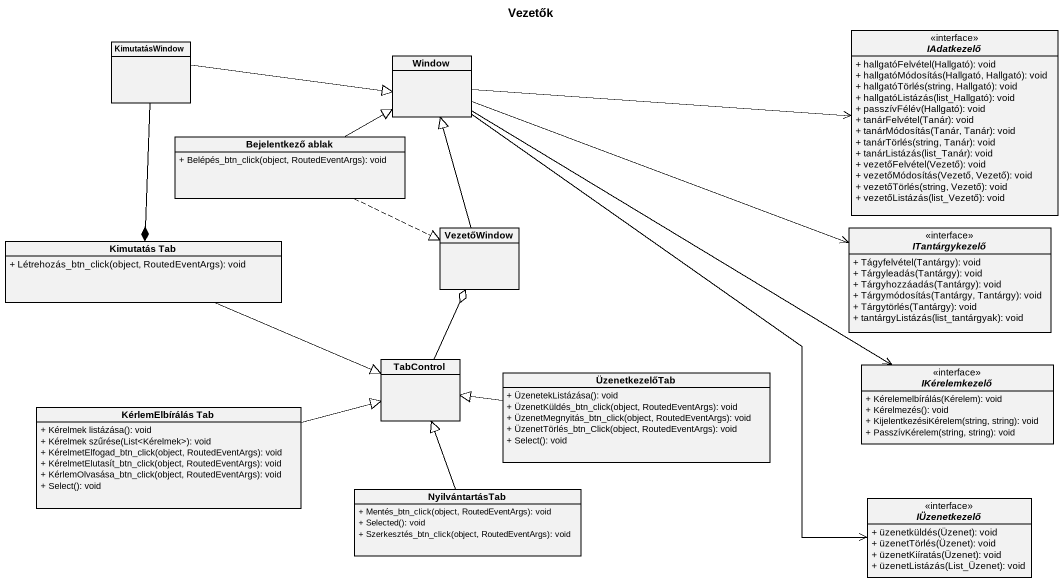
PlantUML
@startuml
title Vezetők
hide circle
hide empty members
skinparam classAttributeIconSize 0
class KimutatásWindow
class Window
interface IAdatkezelő <<interface>> {
  + hallgatóFelvétel(Hallgató): void
  + hallgatóMódosítás(Hallgató, Hallgató): void
  + hallgatóTörlés(string, Hallgató): void
  + hallgatóListázás(list_Hallgató): void
  + passzívFélév(Hallgató): void
  + tanárFelvétel(Tanár): void
  + tanárMódosítás(Tanár, Tanár): void
  + tanárTörlés(string, Tanár): void
  + tanárListázás(list_Tanár): void
  + vezetőFelvétel(Vezető): void
  + vezetőMódosítás(Vezető, Vezető): void
  + vezetőTörlés(string, Vezető): void
  + vezetőListázás(list_Vezető): void
}
class "Bejelentkező ablak" as Bejelentkező_ablak {
  + Belépés_btn_click(object, RoutedEventArgs): void
}
class "Kimutatás Tab" as Kimutatás_Tab {
  + Létrehozás_btn_click(object, RoutedEventArgs): void
}
class VezetőWindow
interface ITantárgykezelő <<interface>> {
  + Tágyfelvétel(Tantárgy): void
  + Tárgyleadás(Tantárgy): void
  + Tárgyhozzáadás(Tantárgy): void
  + Tárgymódosítás(Tantárgy, Tantárgy): void
  + Tárgytörlés(Tantárgy): void
  + tantárgyListázás(list_tantárgyak): void
}
class TabControl
class ÜzenetkezelőTab {
  + ÜzenetekListázása(): void
  + ÜzenetKüldés_btn_click(object, RoutedEventArgs): void
  + ÜzenetMegnyitás_btn_click(object, RoutedEventArgs): void
  + ÜzenetTörlés_btn_Click(object, RoutedEventArgs): void
  + Select(): void
}
interface IKérelemkezelő <<interface>> {
  + Kérelemelbírálás(Kérelem): void
  + Kérelmezés(): void
  + KijelentkezésiKérelem(string, string): void
  + PasszívKérelem(string, string): void
}
class "KérlemElbírálás Tab" as KérlemElbírálás_Tab {
  + Kérelmek listázása(): void
  + Kérelmek szűrése(List<Kérelmek>): void
  + KérelmetElfogad_btn_click(object, RoutedEventArgs): void
  + KérelmetElutasít_btn_click(object, RoutedEventArgs): void
  + KérlemOlvasása_btn_click(object, RoutedEventArgs): void
  + Select(): void
}
class NyilvántartásTab {
  + Mentés_btn_click(object, RoutedEventArgs): void
  + Selected(): void
  + Szerkesztés_btn_click(object, RoutedEventArgs): void
}
interface IÜzenetkezelő <<interface>> {
  + üzenetküldés(Üzenet): void
  + üzenetTörlés(Üzenet): void
  + üzenetKiíratás(Üzenet): void
  + üzenetListázás(List_Üzenet): void
}
KimutatásWindow -right-|> Window
KimutatásWindow --* Kimutatás_Tab
Window -right-> IAdatkezelő
Window -right-> ITantárgykezelő
Window --> IKérelemkezelő
Window --> IÜzenetkezelő
Bejelentkező_ablak -right-|> Window
Bejelentkező_ablak .right.|> VezetőWindow
Kimutatás_Tab -right-|> TabControl
VezetőWindow -up-|> Window
TabControl -up-o VezetőWindow
ÜzenetkezelőTab -left-|> TabControl
KérlemElbírálás_Tab -right-|> TabControl
NyilvántartásTab -up-|> TabControl
@enduml
